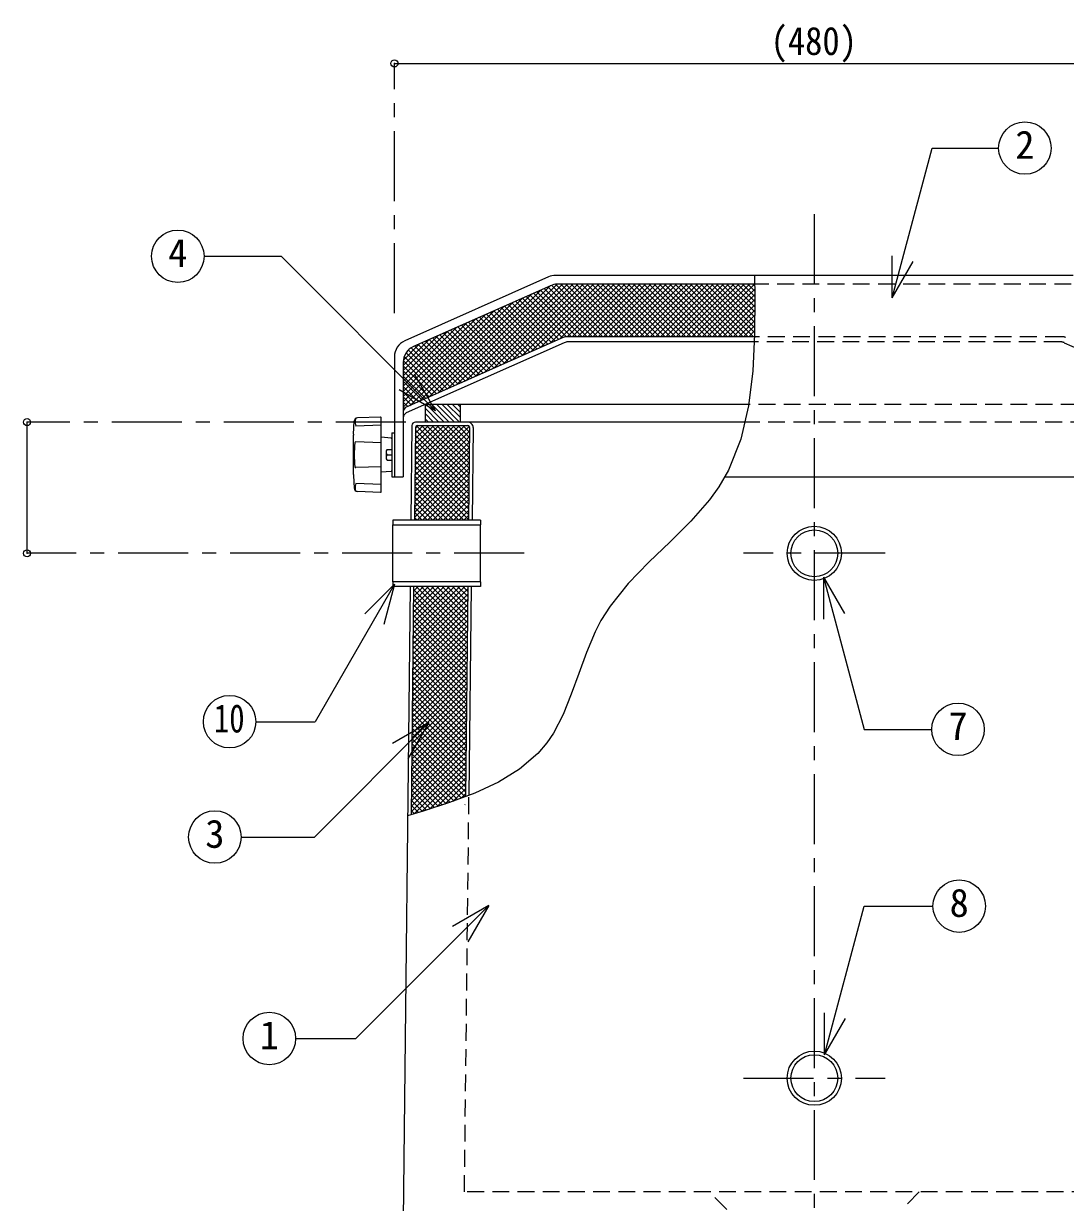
# Model space of a CAD drawing. Units: millimetres, scale not verified. Extents: x -1698 to 1542, y -1086 to 1162.
# Drawn here: x -530 to 65, y -512 to 161 of the extents above; entities that cross this region are included whole.
import ezdxf
from ezdxf.enums import TextEntityAlignment as Align

# ---------------------------------------------------------------- set-up
doc = ezdxf.new("R2010")
doc.units = ezdxf.units.MM
doc.header["$LTSCALE"] = 8
doc.header["$PDMODE"] = 32
doc.header["$PDSIZE"] = 4
doc.linetypes.add('CHAIN1', pattern=[8, 5, -1, 1, -1])
doc.linetypes.add('DASHED1', pattern=[1.8, 1.2, -0.6])
doc.layers.add('0-0', color=7, linetype='Continuous', lineweight=18)
doc.styles.add('ＭＳ ゴシック', font='')
doc.styles.get('ＭＳ ゴシック').set_extended_font_data('MS Gothic')

msp = doc.modelspace()

# ---------------------------------------------------------------- linework, layer by layer
at = {"layer": '0-0', "color": 4, "linetype": 'CHAIN1', "lineweight": 9}
for p, q in [((-318.241, -4.149), (-318.241, 138.531)), ((-78.241, 52.349), (-78.241, -591.469)), ((-311.748, -66.469), (-528.241, -66.469)), ((-244.093, -141.469), (-528.241, -141.469)), ((-37.741, -141.469), (-118.741, -141.469)), ((-118.741, -441.469), (-37.741, -441.469))]:
    msp.add_line(p, q, dxfattribs=at)
at = {"layer": '0-0', "color": 4, "lineweight": 9}
for p, q in [((-318.241, 138.531), (161.759, 138.531)), ((-298.816, -52.318), (-239.722, 6.775)), ((-293.47, -49.942), (-234.377, 9.151)), ((-288.124, -47.566), (-229.032, 11.526)), ((-282.778, -45.191), (-225.24, 12.348)), ((-277.433, -42.815), (-222.269, 12.349)), ((-272.087, -40.439), (-219.299, 12.349)), ((-266.741, -38.063), (-216.329, 12.349)), ((-261.395, -35.687), (-213.359, 12.349)), ((-256.05, -33.311), (-210.389, 12.349)), ((-250.704, -30.935), (-207.419, 12.349)), ((-245.358, -28.559), (-204.45, 12.349)), ((-240.013, -26.183), (-201.48, 12.349)), ((-238.823, 7.175), (-213.998, -17.651)), ((-236.767, 8.089), (-211.028, -17.651)), ((-234.711, 9.002), (-208.058, -17.651)), ((-234.667, -23.808), (-198.51, 12.349)), ((-232.655, 9.916), (-205.088, -17.651)), ((-230.599, 10.83), (-202.118, -17.651)), ((-229.321, -21.432), (-195.54, 12.349)), ((-228.527, 11.728), (-199.148, -17.651)), ((-226.122, 12.293), (-196.179, -17.651)), ((-223.975, -19.056), (-192.57, 12.349)), ((-223.209, 12.349), (-193.209, -17.651)), ((-220.239, 12.349), (-190.239, -17.651)), ((-219.6, -17.651), (-189.6, 12.349)), ((-217.269, 12.349), (-187.269, -17.651)), ((-216.63, -17.651), (-186.63, 12.349)), ((-214.299, 12.349), (-184.299, -17.651)), ((-213.661, -17.651), (-183.661, 12.349)), ((-211.329, 12.349), (-181.329, -17.651)), ((-210.691, -17.651), (-180.691, 12.349)), ((-208.359, 12.349), (-178.359, -17.651)), ((-207.721, -17.651), (-177.721, 12.349)), ((-205.39, 12.349), (-175.39, -17.651)), ((-204.751, -17.651), (-174.751, 12.349)), ((-202.42, 12.349), (-172.42, -17.651)), ((-201.781, -17.651), (-171.781, 12.349)), ((-199.45, 12.349), (-169.45, -17.651)), ((-198.811, -17.651), (-168.811, 12.349)), ((-196.48, 12.349), (-166.48, -17.651)), ((-195.841, -17.651), (-165.841, 12.349)), ((-193.51, 12.349), (-163.51, -17.651)), ((-192.872, -17.651), (-162.872, 12.349)), ((-190.54, 12.349), (-160.54, -17.651)), ((-189.902, -17.651), (-159.902, 12.349)), ((-187.57, 12.349), (-157.57, -17.651)), ((-186.932, -17.651), (-156.932, 12.349)), ((-184.601, 12.349), (-154.601, -17.651)), ((-183.962, -17.651), (-153.962, 12.349)), ((-181.631, 12.349), (-151.631, -17.651)), ((-180.992, -17.651), (-150.992, 12.349)), ((-178.661, 12.349), (-148.661, -17.651)), ((-178.022, -17.651), (-148.022, 12.349)), ((-175.691, 12.349), (-145.691, -17.651)), ((-175.053, -17.651), (-145.053, 12.349)), ((-172.721, 12.349), (-142.721, -17.651)), ((-172.083, -17.651), (-142.083, 12.349)), ((-169.751, 12.349), (-139.751, -17.651)), ((-169.113, -17.651), (-139.113, 12.349)), ((-166.782, 12.349), (-136.782, -17.651)), ((-166.143, -17.651), (-136.143, 12.349)), ((-163.812, 12.349), (-133.812, -17.651)), ((-163.173, -17.651), (-133.173, 12.349)), ((-160.842, 12.349), (-130.842, -17.651)), ((-160.203, -17.651), (-130.203, 12.349)), ((-157.872, 12.349), (-127.872, -17.651)), ((-157.233, -17.651), (-127.233, 12.349)), ((-154.902, 12.349), (-124.902, -17.651)), ((-154.264, -17.651), (-124.264, 12.349)), ((-151.932, 12.349), (-121.932, -17.651)), ((-151.294, -17.651), (-121.294, 12.349)), ((-148.962, 12.349), (-118.962, -17.651)), ((-148.324, -17.651), (-118.324, 12.349)), ((-145.993, 12.349), (-115.993, -17.651)), ((-145.354, -17.651), (-115.354, 12.349)), ((-143.023, 12.349), (-113.023, -17.651)), ((-142.384, -17.651), (-112.384, 12.349)), ((-140.053, 12.349), (-112.376, -15.327)), ((-139.414, -17.651), (-112.282, 9.481)), ((-137.083, 12.349), (-112.357, -12.377)), ((-134.113, 12.349), (-112.338, -9.426)), ((-131.143, 12.349), (-112.319, -6.475)), ((-128.174, 12.349), (-112.299, -3.525)), ((-125.204, 12.349), (-112.28, -0.574)), ((-122.234, 12.349), (-112.261, 2.376)), ((-119.264, 12.349), (-112.248, 5.333)), ((-116.294, 12.349), (-112.273, 8.328)), ((-113.324, 12.349), (-112.298, 11.323)), ((-309.507, -57.07), (-250.414, 2.023)), ((-304.161, -54.694), (-245.068, 4.399)), ((-253.215, 0.778), (-230.487, -21.95)), ((-251.159, 1.692), (-228.431, -21.036)), ((-249.103, 2.606), (-226.375, -20.122)), ((-247.047, 3.52), (-224.319, -19.209)), ((-244.991, 4.433), (-222.263, -18.295)), ((-242.935, 5.347), (-219.934, -17.654)), ((-240.879, 6.261), (-216.967, -17.651)), ((-136.445, -17.651), (-112.258, 6.536)), ((-133.475, -17.651), (-112.253, 3.571)), ((-130.505, -17.651), (-112.273, 0.582)), ((-313.241, -57.834), (-255.76, -0.353)), ((-313.241, -54.864), (-261.105, -2.729)), ((-313.241, -51.894), (-266.451, -5.104)), ((-269.664, -6.532), (-246.936, -29.26)), ((-267.608, -5.618), (-244.879, -28.347)), ((-265.552, -4.705), (-242.823, -27.433)), ((-263.496, -3.791), (-240.767, -26.519)), ((-261.439, -2.877), (-238.711, -25.605)), ((-259.383, -1.963), (-236.655, -24.691)), ((-257.327, -1.049), (-234.599, -23.778)), ((-255.271, -0.136), (-232.543, -22.864)), ((-127.535, -17.651), (-112.292, -2.408)), ((-124.565, -17.651), (-112.312, -5.397)), ((-313.241, -48.924), (-271.797, -7.48)), ((-313.241, -45.955), (-277.143, -9.856)), ((-313.241, -42.985), (-282.488, -12.232)), ((-284.056, -12.929), (-261.328, -35.657)), ((-282, -12.015), (-259.272, -34.743)), ((-279.944, -11.101), (-257.216, -33.829)), ((-277.888, -10.187), (-255.16, -32.916)), ((-275.832, -9.274), (-253.104, -32.002)), ((-273.776, -8.36), (-251.048, -31.088)), ((-271.72, -7.446), (-248.992, -30.174)), ((-121.595, -17.651), (-112.331, -8.386)), ((-118.625, -17.651), (-112.351, -11.376)), ((-313.241, -40.015), (-287.834, -14.608)), ((-313.241, -37.045), (-293.18, -16.984)), ((-313.241, -34.075), (-298.525, -19.36)), ((-298.448, -19.325), (-275.72, -42.054)), ((-296.392, -18.412), (-273.664, -41.14)), ((-294.336, -17.498), (-271.608, -40.226)), ((-292.28, -16.584), (-269.552, -39.312)), ((-290.224, -15.67), (-267.496, -38.398)), ((-288.168, -14.756), (-265.44, -37.485)), ((-286.112, -13.843), (-263.384, -36.571)), ((-115.656, -17.651), (-112.37, -14.365)), ((-112.686, -17.651), (-112.434, -17.399)), ((-313.144, -31.008), (-303.871, -21.736)), ((-311.621, -26.942), (-290.113, -48.45)), ((-310.289, -25.304), (-288.057, -47.536)), ((-308.641, -23.982), (-286, -46.623)), ((-306.673, -22.981), (-283.944, -45.709)), ((-304.617, -22.067), (-281.888, -44.795)), ((-302.56, -21.153), (-279.832, -43.881)), ((-300.504, -20.239), (-277.776, -42.967)), ((-313.183, -31.32), (-294.225, -50.278)), ((-312.615, -28.917), (-292.169, -49.364)), ((-313.241, -34.231), (-296.281, -51.192)), ((-313.241, -37.201), (-298.337, -52.105)), ((-313.241, -40.171), (-300.393, -53.019)), ((-313.241, -43.141), (-302.449, -53.933)), ((-313.241, -46.111), (-304.505, -54.847)), ((-313.241, -49.08), (-306.561, -55.761)), ((-313.241, -52.05), (-308.617, -56.674)), ((-313.241, -55.02), (-310.673, -57.588)), ((-313.241, -57.99), (-312.512, -58.719)), ((-300.769, -58.583), (-292.882, -66.469)), ((-299.912, -56.469), (-289.912, -66.469)), ((-296.943, -56.469), (-286.943, -66.469)), ((-293.973, -56.469), (-283.973, -66.469)), ((-291.003, -56.469), (-281.003, -66.469)), ((-288.033, -56.469), (-280.769, -63.733)), ((-285.063, -56.469), (-280.769, -60.763)), ((-282.093, -56.469), (-280.769, -57.794)), ((-115.768, -56.469), (-280.769, -56.469)), ((-528.241, -141.469), (-528.241, -66.469)), ((-300.769, -61.552), (-295.852, -66.469)), ((-300.769, -64.522), (-298.822, -66.469)), ((-118.024, -66.469), (-276.275, -66.469)), ((-306.642, -103.053), (-275.301, -71.711)), ((-306.609, -100.05), (-275.456, -68.896)), ((-306.576, -97.047), (-277.999, -68.469)), ((-306.543, -94.044), (-280.968, -68.469)), ((-306.51, -91.041), (-283.938, -68.469)), ((-306.477, -88.039), (-286.908, -68.469)), ((-306.444, -85.036), (-289.878, -68.469)), ((-306.412, -82.033), (-292.848, -68.469)), ((-306.379, -79.03), (-295.818, -68.469)), ((-306.346, -76.028), (-298.787, -68.469)), ((-306.323, -73.919), (-275.674, -104.568)), ((-306.313, -73.025), (-301.757, -68.469)), ((-306.29, -70.982), (-275.641, -101.631)), ((-306.28, -70.022), (-304.727, -68.469)), ((-305.725, -68.577), (-275.607, -98.695)), ((-302.863, -68.469), (-275.574, -95.758)), ((-299.893, -68.469), (-275.541, -92.822)), ((-296.923, -68.469), (-275.507, -89.885)), ((-293.954, -68.469), (-275.474, -86.949)), ((-290.984, -68.469), (-275.44, -84.013)), ((-288.014, -68.469), (-275.407, -81.076)), ((-285.044, -68.469), (-275.374, -78.14)), ((-282.074, -68.469), (-275.34, -75.203)), ((-279.104, -68.469), (-275.307, -72.267)), ((-276.123, -68.481), (-275.287, -69.317)), ((-306.741, -112.061), (-275.403, -80.723)), ((-306.708, -109.058), (-275.369, -77.719)), ((-306.675, -106.055), (-275.335, -74.715)), ((-306.387, -79.795), (-275.741, -110.441)), ((-306.355, -76.857), (-275.707, -107.504)), ((-306.807, -118.066), (-275.471, -86.731)), ((-306.774, -115.064), (-275.437, -83.727)), ((-306.451, -85.67), (-275.808, -116.314)), ((-306.419, -82.732), (-275.774, -113.377)), ((-306.84, -121.069), (-275.506, -89.735)), ((-306.516, -91.545), (-275.874, -122.187)), ((-306.484, -88.608), (-275.841, -119.25)), ((-305.27, -122.469), (-275.54, -92.739)), ((-306.612, -100.358), (-284.501, -122.469)), ((-306.58, -97.42), (-281.531, -122.469)), ((-306.548, -94.483), (-278.562, -122.469)), ((-302.3, -122.469), (-275.574, -95.743)), ((-299.33, -122.469), (-275.608, -98.747)), ((-306.677, -106.233), (-290.441, -122.469)), ((-306.645, -103.296), (-287.471, -122.469)), ((-296.36, -122.469), (-275.642, -101.751)), ((-293.391, -122.469), (-275.676, -104.755)), ((-290.421, -122.469), (-275.71, -107.759)), ((-306.741, -112.109), (-296.381, -122.469)), ((-306.709, -109.171), (-293.411, -122.469)), ((-287.451, -122.469), (-275.744, -110.763)), ((-284.481, -122.469), (-275.779, -113.767)), ((-306.838, -120.922), (-305.29, -122.469)), ((-306.806, -117.984), (-302.32, -122.469)), ((-306.774, -115.046), (-299.351, -122.469)), ((-281.511, -122.469), (-275.813, -116.771)), ((-278.541, -122.469), (-275.847, -119.775)), ((-307.597, -190.133), (-277.933, -160.469)), ((-307.564, -187.13), (-280.903, -160.469)), ((-307.531, -184.127), (-283.873, -160.469)), ((-307.498, -181.125), (-286.843, -160.469)), ((-307.465, -178.122), (-289.813, -160.469)), ((-307.432, -175.119), (-292.782, -160.469)), ((-307.399, -172.116), (-295.752, -160.469)), ((-307.366, -169.114), (-298.722, -160.469)), ((-307.333, -166.111), (-301.692, -160.469)), ((-307.301, -163.108), (-304.662, -160.469)), ((-305.898, -160.469), (-276.642, -189.726)), ((-302.928, -160.469), (-276.608, -186.789)), ((-299.959, -160.469), (-276.575, -183.853)), ((-296.989, -160.469), (-276.542, -180.916)), ((-294.019, -160.469), (-276.508, -177.98)), ((-291.049, -160.469), (-276.475, -175.043)), ((-288.079, -160.469), (-276.442, -172.107)), ((-285.109, -160.469), (-276.408, -169.17)), ((-282.139, -160.469), (-276.375, -166.234)), ((-279.17, -160.469), (-276.341, -163.297)), ((-307.696, -199.141), (-276.393, -167.839)), ((-307.663, -196.139), (-276.359, -164.835)), ((-307.63, -193.136), (-276.325, -161.831)), ((-307.353, -167.924), (-276.742, -198.535)), ((-307.321, -164.986), (-276.709, -195.599)), ((-307.289, -162.049), (-276.675, -192.662)), ((-307.761, -205.147), (-276.461, -173.847)), ((-307.729, -202.144), (-276.427, -170.843)), ((-307.418, -173.799), (-276.809, -204.408)), ((-307.386, -170.861), (-276.775, -201.472)), ((-307.827, -211.152), (-276.53, -179.855)), ((-307.794, -208.15), (-276.495, -176.851)), ((-307.482, -179.674), (-276.875, -210.281)), ((-307.45, -176.737), (-276.842, -207.345)), ((-307.893, -217.158), (-276.598, -185.863)), ((-307.86, -214.155), (-276.564, -182.859)), ((-307.579, -188.487), (-276.975, -219.091)), ((-307.547, -185.55), (-276.942, -216.154)), ((-307.514, -182.612), (-276.909, -213.218)), ((-307.992, -226.166), (-276.7, -194.875)), ((-307.959, -223.163), (-276.666, -191.871)), ((-307.926, -220.161), (-276.632, -188.867)), ((-307.643, -194.363), (-277.042, -224.964)), ((-307.611, -191.425), (-277.009, -222.027)), ((-308.058, -232.172), (-276.769, -200.883)), ((-308.025, -229.169), (-276.734, -197.879)), ((-307.708, -200.238), (-277.109, -230.837)), ((-307.675, -197.3), (-277.076, -227.9)), ((-308.124, -238.177), (-276.837, -206.891)), ((-308.091, -235.175), (-276.803, -203.887)), ((-307.772, -206.113), (-277.176, -236.709)), ((-307.74, -203.175), (-277.142, -233.773)), ((-308.19, -244.183), (-276.905, -212.899)), ((-308.157, -241.18), (-276.871, -209.895)), ((-307.869, -214.926), (-277.276, -245.519)), ((-307.836, -211.988), (-277.242, -242.582)), ((-307.804, -209.051), (-277.209, -239.646)), ((-308.288, -253.191), (-277.008, -221.91)), ((-308.255, -250.188), (-276.973, -218.906)), ((-308.222, -247.186), (-276.939, -215.902)), ((-307.933, -220.801), (-277.343, -251.392)), ((-307.901, -217.864), (-277.309, -248.455)), ((-308.354, -259.197), (-277.076, -227.918)), ((-308.321, -256.194), (-277.042, -224.914)), ((-307.998, -226.677), (-277.409, -257.265)), ((-307.965, -223.739), (-277.376, -254.328)), ((-308.42, -265.202), (-277.144, -233.926)), ((-308.387, -262.2), (-277.11, -230.922)), ((-308.094, -235.489), (-277.509, -266.074)), ((-308.062, -232.552), (-277.476, -263.138)), ((-308.03, -229.614), (-277.443, -260.201)), ((-308.486, -271.208), (-277.212, -239.934)), ((-308.453, -268.205), (-277.178, -236.93)), ((-308.159, -241.365), (-277.576, -271.947)), ((-308.126, -238.427), (-277.543, -269.011)), ((-308.585, -280.216), (-277.315, -248.946)), ((-308.552, -277.213), (-277.281, -245.942)), ((-308.519, -274.211), (-277.246, -242.938)), ((-308.223, -247.24), (-277.643, -277.82)), ((-308.191, -244.302), (-277.609, -274.884)), ((-308.65, -286.222), (-277.383, -254.954)), ((-308.618, -283.219), (-277.349, -251.95)), ((-308.287, -253.115), (-280.002, -281.401)), ((-308.255, -250.178), (-277.842, -280.591)), ((-308.683, -289.225), (-277.417, -257.958)), ((-308.384, -261.928), (-286.48, -283.832)), ((-308.352, -258.991), (-284.321, -283.022)), ((-308.32, -256.053), (-282.161, -282.211)), ((-306.914, -290.424), (-277.451, -260.962)), ((-308.449, -267.803), (-290.948, -285.304)), ((-308.416, -264.866), (-288.708, -284.574)), ((-302.614, -289.095), (-277.485, -263.966)), ((-298.227, -287.678), (-277.52, -266.97)), ((-308.513, -273.679), (-295.427, -286.765)), ((-308.481, -270.741), (-293.187, -286.035)), ((-293.82, -286.241), (-277.554, -269.974)), ((-289.414, -284.804), (-277.588, -272.978)), ((-284.866, -283.226), (-277.622, -275.982)), ((-308.61, -282.492), (-302.15, -288.951)), ((-308.577, -279.554), (-299.906, -288.225)), ((-308.545, -276.616), (-297.667, -287.495)), ((-280.112, -281.442), (-277.656, -278.986)), ((-308.674, -288.367), (-306.687, -290.354)), ((-308.642, -285.429), (-304.418, -289.653)), ((-277.917, -285.187), (-277.724, -284.994))]:
    msp.add_line(p, q, dxfattribs=at)
at = {"layer": '0-0'}
for p, q in [((-427.083, 28.318), (-383.065, 28.318)), ((-294.804, -59.943), (-383.065, 28.318)), ((-33.797, 4.575), (-33.797, 28.575)), ((-33.797, 4.575), (-21.797, 25.36)), ((-294.804, -59.943), (-306.804, -39.158)), ((-294.804, -59.943), (-315.589, -47.943)), ((-341.727, -73.387), (-341.338, -66.005)), ((-326.257, -63.688), (-339.405, -64.111)), ((-325.741, -106.114), (-325.741, -64.187)), ((-341.741, -96.387), (-341.741, -73.914)), ((-325.741, -68.216), (-340.288, -68.701)), ((-319.741, -72.651), (-318.241, -72.651)), ((-325.741, -78.296), (-340.288, -77.811)), ((-320.199, -75.612), (-325.741, -75.151)), ((-322.991, -82.802), (-322.991, -87.499)), ((-322.366, -82.151), (-319.741, -82.151)), ((-322.366, -85.151), (-319.741, -85.151)), ((-325.741, -92.005), (-340.288, -92.49)), ((-322.366, -88.151), (-319.741, -88.151)), ((-341.727, -96.914), (-341.338, -104.296)), ((-320.199, -94.689), (-325.741, -95.151)), ((-325.741, -102.085), (-340.288, -101.6)), ((-326.257, -106.613), (-339.405, -106.19)), ((-319.093, -157.669), (-319.093, -125.269)), ((-269.093, -157.669), (-269.093, -125.269)), ((-318.167, -159.017), (-363.591, -237.693)), ((-318.167, -159.017), (-335.138, -175.987)), ((-318.167, -159.017), (-324.379, -182.199)), ((-73.025, -155.028), (-61.025, -175.812)), ((-73.025, -155.028), (-73.025, -179.028)), ((-397.464, -237.693), (-363.591, -237.693)), ((-298.598, -238.219), (-364.005, -303.626)), ((-298.598, -238.219), (-319.383, -250.219)), ((-298.598, -238.219), (-310.598, -259.003)), ((-405.9, -303.626), (-364.005, -303.626)), ((-264.322, -342.686), (-340.409, -418.774)), ((-264.322, -342.686), (-285.107, -354.686)), ((-264.322, -342.686), (-276.322, -363.471)), ((-72.46, -428.153), (-72.46, -404.153)), ((-72.46, -428.153), (-60.46, -407.368)), ((-374.754, -418.774), (-340.409, -418.774))]:
    msp.add_line(p, q, dxfattribs=at)
at = {"layer": '0-0', "color": 5, "lineweight": 25}
for p, q in [((-230.18, 16.488), (-312.302, -20.011)), ((69.637, 17.349), (-226.119, 17.349)), ((-229.119, 11.488), (-307.302, -23.261)), ((-112.306, 12.349), (-225.058, 12.349)), ((-221.783, -18.082), (-311.459, -57.938)), ((-112.446, -17.651), (-219.752, -17.651)), ((-221.146, -21.082), (-311.459, -61.221)), ((-112.593, -20.651), (-219.116, -20.651)), ((-318.241, -29.149), (-318.241, -97.651)), ((-313.241, -32.399), (-313.241, -97.651)), ((-280.769, -56.469), (-300.769, -56.469)), ((-300.769, -56.469), (-300.769, -66.469)), ((-280.769, -56.469), (-280.769, -66.469)), ((-276.275, -66.469), (-306.263, -66.469)), ((-308.263, -68.447), (-308.855, -122.469)), ((-306.274, -69.458), (-306.855, -122.469)), ((-305.274, -68.469), (-276.275, -68.469)), ((-275.275, -69.481), (-275.878, -122.469)), ((-273.275, -69.503), (-273.877, -122.469)), ((-318.241, -97.651), (-313.241, -97.651)), ((-129.45, -97.651), (161.759, -97.651)), ((-319.093, -122.469), (-319.093, -125.269)), ((-269.093, -122.469), (-319.093, -122.469)), ((-319.093, -125.269), (-269.093, -125.269)), ((-269.093, -122.469), (-269.093, -125.269)), ((-319.093, -157.669), (-319.093, -160.469)), ((-269.093, -157.669), (-319.093, -157.669)), ((-269.093, -160.469), (-319.093, -160.469)), ((-309.272, -160.469), (-313.241, -522.469)), ((-307.272, -160.469), (-308.703, -290.978)), ((-276.309, -160.469), (-277.674, -280.527)), ((-274.309, -160.469), (-275.665, -279.773)), ((-269.093, -157.669), (-269.093, -160.469))]:
    msp.add_line(p, q, dxfattribs=at)
at = {"layer": '0-0', "linetype": 'DASHED1'}
for p, q in [((68.576, 12.349), (-112.306, 12.349)), ((63.27, -17.651), (-112.446, -17.651)), ((62.634, -20.651), (-112.593, -20.651)), ((64.664, -21.082), (154.977, -61.221)), ((144.287, -56.469), (-115.768, -56.469)), ((149.781, -66.469), (-118.024, -66.469)), ((-278.241, -506.469), (-275.665, -279.773)), ((121.759, -506.469), (-278.241, -506.469))]:
    msp.add_line(p, q, dxfattribs=at)
at = {"layer": '0-0', "color": 4, "linetype": 'DASHED1', "lineweight": 9}
for p, q in [((-128.241, -516.469), (-138.241, -506.469)), ((-18.241, -506.469), (-28.241, -516.469))]:
    msp.add_line(p, q, dxfattribs=at)
at = {"layer": '0-0'}
for points in [[(-33.797, 4.575), (-10.861, 90.175), (27.13, 90.175)], [(-112.348, 17.349), (-112.244, 4.911), (-112.383, -16.368), (-113.404, -37.186), (-115.863, -57.251), (-120.321, -76.271), (-127.333, -93.954), (-132.791, -103.483), (-138.168, -110.968), (-148.866, -123.16), (-160.689, -134.857), (-172.848, -146.532), (-184.552, -158.657), (-195.01, -171.707), (-200.193, -179.886), (-203.566, -186.368), (-208.555, -198.064), (-212.926, -210.084), (-217.174, -222.037), (-221.799, -233.532), (-227.298, -244.179), (-231.083, -249.811), (-236.22, -255.831), (-246.678, -264.795), (-258.844, -272.25), (-272.344, -278.527), (-286.806, -283.954), (-301.857, -288.861), (-310.71, -291.598)], [(-319.741, -72.651), (-319.741, -97.651), (-318.241, -97.651)], [(-73.025, -155.028), (-49.699, -242.08), (-11.094, -242.08)], [(-72.46, -428.153), (-49.669, -343.098), (-10.403, -343.098)]]:
    msp.add_lwpolyline(points, dxfattribs=at)
for centre in [(42.13, 90.175), (-442.083, 28.318), (-412.464, -237.693), (3.906, -242.08), (-420.9, -303.626), (4.597, -343.098), (-389.754, -418.774)]:
    msp.add_circle(centre, 15, dxfattribs=at)
at = {"layer": '0-0', "color": 5, "lineweight": 25}
for centre, radius in [((-78.241, -141.469), 15.5), ((-78.241, -141.469), 13.4), ((-78.241, -441.469), 15.5), ((-78.241, -441.469), 13.4)]:
    msp.add_circle(centre, radius, dxfattribs=at)
for centre, radius, start, end in [((-226.119, 7.349), 10, 90, 113.96249), ((-225.058, 2.349), 10, 90, 113.96249), ((-308.241, -29.149), 10, 113.96249, 180), ((-219.752, -22.651), 5, 90, 113.96249), ((-303.241, -32.399), 10, 113.96249, 180), ((-219.116, -25.651), 5, 90, 113.96249), ((-310.241, -60.679), 3, 113.96249, 180), ((-310.241, -63.962), 3, 113.96249, 180), ((-306.263, -68.469), 2, 90, 179.37178), ((-276.275, -69.469), 3, 359.34894, 90), ((-305.274, -69.469), 1, 90, 179.37178), ((-276.275, -69.469), 1, 359.34894, 90)]:
    msp.add_arc(centre, radius, start, end, dxfattribs=at)
at = {"layer": '0-0', "linetype": 'DASHED1'}
for centre in [(63.27, -22.651), (62.634, -25.651)]:
    msp.add_arc(centre, 5, 66.03751, 90, dxfattribs=at)
at = {"layer": '0-0'}
for centre, radius, start, end in [((-339.341, -66.11), 2, 91.84585, 176.98087), ((-330.784, -65.726), 9.959, 178.90936, 197.37998), ((-338.672, -65.646), 2.072, 141.26695, 176.97243), ((-326.241, -64.187), 0.5, 0, 91.84585), ((-331.741, -73.914), 10, 176.98087, 180), ((-286.904, -85.151), 54.337, 172.70127, 187.29873), ((-340.305, -78.311), 0.5, 88.09085, 172.70127), ((-320.241, -76.111), 0.5, 0, 85.23636), ((-320.886, -83.651), 2.108, 134.62454, 225.37546), ((-320.886, -86.651), 2.108, 134.62454, 225.37546), ((-321.425, -83.679), 1.795, 121.62812, 150.75937), ((-321.425, -86.622), 1.795, 209.24063, 238.37188), ((-340.305, -91.99), 0.5, 187.29873, 271.90915), ((-320.241, -94.191), 0.5, 274.76364, 0), ((-331.741, -96.387), 10, 180, 183.01913), ((-339.341, -104.191), 2, 183.01913, 268.15415), ((-330.784, -104.575), 9.959, 162.62002, 181.09064), ((-338.672, -104.655), 2.072, 183.02757, 218.73305), ((-326.241, -106.114), 0.5, 268.15415, 0)]:
    msp.add_arc(centre, radius, start, end, dxfattribs=at)
at = {"layer": '0-0', "color": 1}
for p in [(-318.241, 138.531), (-528.241, -66.469), (-528.241, -141.469)]:
    msp.add_point(p, dxfattribs=at)

# ---------------------------------------------------------------- texts
at = {"layer": '0-0', "style": 'ＭＳ ゴシック'}
for s, width, p in [('(480)', 0.9, (-103.241, 138.531)), ('10', 0.8, (-421.464, -248.693))]:
    msp.add_text(s, height=16.13, dxfattribs=dict(at, width=width)).set_placement(p, align=Align.BOTTOM_LEFT)
for s, p in [('2', (36.63, 79.175)), ('4', (-447.583, 17.318)), ('7', (-1.594, -253.08)), ('3', (-426.4, -314.626)), ('8', (-0.903, -354.098)), ('1', (-395.254, -429.774))]:
    msp.add_text(s, height=16.13, dxfattribs=at).set_placement(p, align=Align.BOTTOM_LEFT)

doc.saveas('drawing.dxf')
